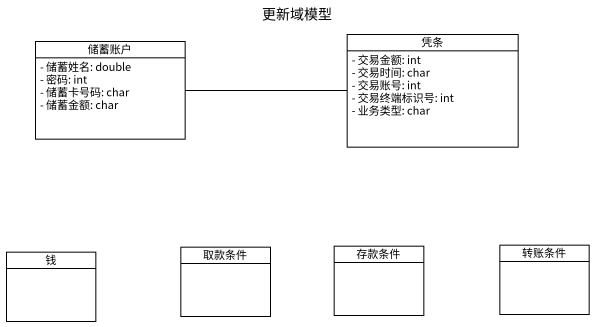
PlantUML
@startuml
title 更新域模型
hide circle
hide empty members
skinparam classAttributeIconSize 0
class 储蓄账户 {
  - 储蓄姓名: double
  - 密码: int
  - 储蓄卡号码: char
  - 储蓄金额: char
}
class 凭条 {
  - 交易金额: int
  - 交易时间: char
  - 交易账号: int
  - 交易终端标识号: int
  - 业务类型: char
}
class 存款条件
class 转账条件
class 钱
class 取款条件
储蓄账户 -right- 凭条
@enduml
